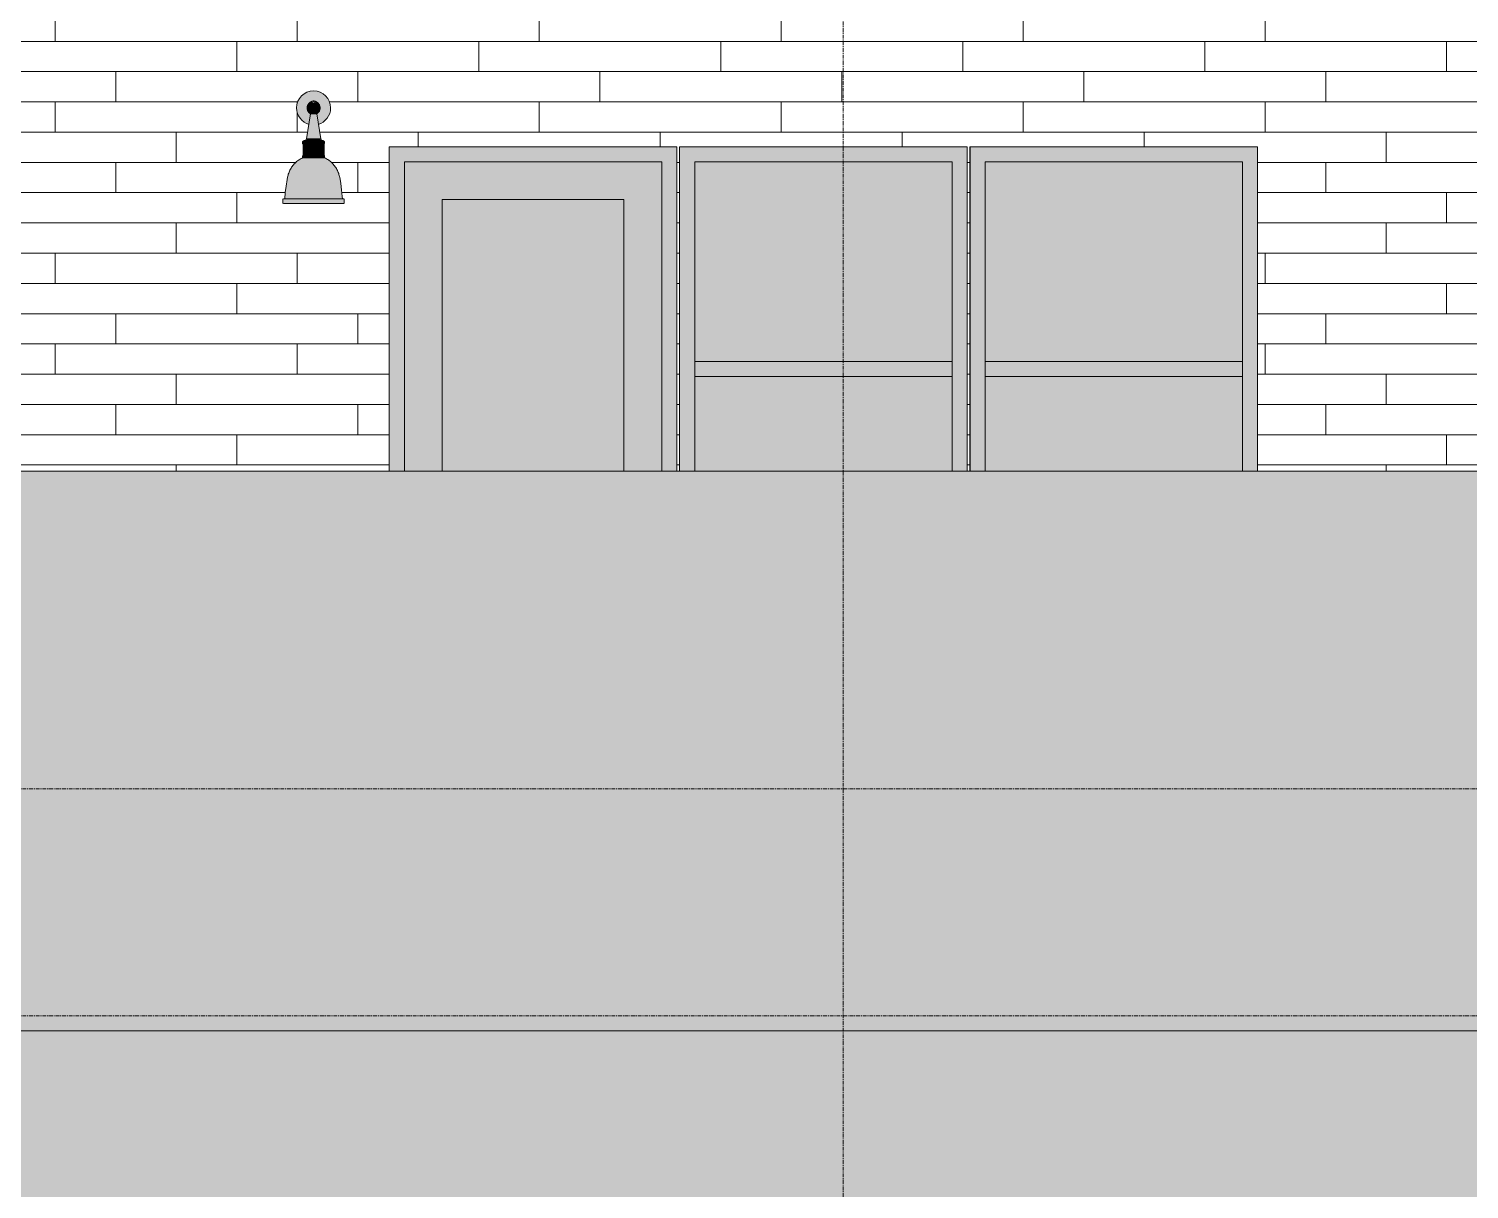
# Model space of a CAD drawing. Header units: inches. Extents: x -4178 to 1394, y -264 to 630.
# Drawn here: x -2935 to -2744.5, y -52.9 to 100.5 of the extents above; entities that cross this region are included whole.
import ezdxf

# ---------------------------------------------------------------- set-up
doc = ezdxf.new("R2010")
doc.units = ezdxf.units.IN
doc.header["$MEASUREMENT"] = 0
doc.linetypes.add('Grid Line 1_2_', pattern=[0.875, 0.5, -0.125, 0.125, -0.125])
for name, color, linetype, lineweight in [('0-1', 7, 'Continuous', 5), ('A-FLOR-LEVL-1', 51, 'Grid Line 1_2_', 9), ('A-GLAZ-1', 151, 'Continuous', 9), ('A-WALL-2', 113, 'Continuous', 9), ('A-WALL-PATT-1', 111, 'Continuous', 9), ('E-LITE-EQPM', 33, 'Continuous', 9), ('S-FNDN', 32, 'Continuous', 13), ('S-GRID-1', 1, 'Grid Line 1_2_', 9)]:
    doc.layers.add(name, color=color, linetype=linetype, lineweight=lineweight)

# ---------------------------------------------------------------- blocks, each defined once
blk = doc.blocks.new('CTR - 1st Phase - Common Walls_rvt-1-BUILDING ELEVATION - WEST')
at = {"layer": 'A-FLOR-LEVL-1'}
for p, q in [((-4168.71, 0), (-1830.2, 0)), ((-4168.71, -30), (-1830.2, -30))]:
    blk.add_line(p, q, dxfattribs=at)
blk = doc.blocks.new('CTR - 1st Phase -Stairs _ Elevators_rvt-1-BUILDING ELEVATION - WEST')
at = {"layer": 'A-FLOR-LEVL-1'}
for p, q in [((-4168.71, 0), (-1830.2, 0)), ((-4168.71, -30), (-1830.2, -30))]:
    blk.add_line(p, q, dxfattribs=at)
blk = doc.blocks.new('_THE_ WINDOW _ DOOR - Door - 1st Floor-2480459-BUILDING ELEVATION - WEST')
at = {"layer": 'A-GLAZ-1'}
for points in [[(-3288.54, 42), (-3288.54, 82.88), (-3254.51, 82.88), (-3254.51, 42), (-3252.51, 42), (-3252.51, 84.88), (-3290.54, 84.88), (-3290.54, 42), (-3289.53, 42)], [(-3283.54, 42), (-3283.54, 77.88), (-3259.51, 77.88), (-3259.51, 42), (-3254.51, 42), (-3254.51, 82.88), (-3288.54, 82.88), (-3288.54, 42), (-3285.82, 42)], [(-3267.59, 42), (-3259.51, 42), (-3259.51, 77.88), (-3283.54, 77.88), (-3283.54, 42)]]:
    blk.add_hatch(color=256, dxfattribs=at).paths.add_polyline_path(points, flags=0)
for p, q in [((-3252.51, 84.88), (-3290.54, 84.88)), ((-3290.54, 84.88), (-3290.54, 42)), ((-3252.51, 42), (-3252.51, 84.88)), ((-3288.54, 42), (-3288.54, 82.88)), ((-3288.54, 82.88), (-3254.51, 82.88)), ((-3254.51, 82.88), (-3254.51, 42)), ((-3283.54, 42), (-3283.54, 77.88)), ((-3283.54, 77.88), (-3259.51, 77.88)), ((-3259.51, 77.88), (-3259.51, 42))]:
    blk.add_line(p, q, dxfattribs=at)
blk = doc.blocks.new('_THE_ WINDOW _ DOOR - Window - 1st Floor-2480460-BUILDING ELEVATION - WEST')
at = {"layer": 'A-GLAZ-1'}
for points in [[(-2846.94, 42), (-2846.94, 82.88), (-2812.91, 82.88), (-2812.91, 42), (-2810.91, 42), (-2810.91, 84.88), (-2848.94, 84.88), (-2848.94, 42), (-2847.93, 42)], [(-2812.91, 54.5), (-2812.91, 56.5), (-2846.94, 56.5), (-2846.94, 54.5), (-2818.56, 54.5)]]:
    blk.add_hatch(color=256, dxfattribs=at).paths.add_polyline_path(points, flags=0)
h = blk.add_hatch(color=256, dxfattribs=at)
h.paths.add_polyline_path([(-2812.91, 42), (-2812.91, 54.5), (-2846.94, 54.5), (-2846.94, 42)], flags=0)
h.paths.add_polyline_path([(-2839.29, 56.5), (-2812.91, 56.5), (-2812.91, 82.88), (-2846.94, 82.88), (-2846.94, 56.5)], flags=0)
for p, q in [((-2810.91, 84.88), (-2848.94, 84.88)), ((-2848.94, 84.88), (-2848.94, 42)), ((-2810.91, 42), (-2810.91, 84.88)), ((-2846.94, 42), (-2846.94, 82.88)), ((-2846.94, 82.88), (-2812.91, 82.88)), ((-2812.91, 82.88), (-2812.91, 42)), ((-2846.94, 56.5), (-2846.94, 54.5)), ((-2812.91, 56.5), (-2846.94, 56.5)), ((-2812.91, 54.5), (-2812.91, 56.5)), ((-2846.94, 54.5), (-2812.91, 54.5))]:
    blk.add_line(p, q, dxfattribs=at)
blk = doc.blocks.new('VISA-OW2400-02-SASS - OW2400-L30K-MVOLT-V13-BUILDING ELEVATION - WEST')
at = {"layer": 'E-LITE-EQPM'}
h = blk.add_hatch(color=256, dxfattribs=at)
h.paths.add_polyline_path([(-2896.74, 87.83), (-2896.21, 88.05), (-2895.75, 88.41), (-2895.39, 88.88), (-2895.16, 89.42), (-2895.09, 90), (-2895.16, 90.58), (-2895.39, 91.13), (-2895.75, 91.59), (-2896.21, 91.95), (-2896.75, 92.17), (-2897.34, 92.25), (-2897.92, 92.17), (-2898.46, 91.95), (-2898.93, 91.59), (-2899.28, 91.13), (-2899.51, 90.58), (-2899.59, 90), (-2899.51, 89.42), (-2899.28, 88.88), (-2898.91, 88.39), (-2898.46, 88.05), (-2897.93, 87.83), (-2897.72, 89.24), (-2898.06, 89.55), (-2898.1, 89.68), (-2898.12, 89.69), (-2898.16, 90.13), (-2898.08, 90.32), (-2898.06, 90.37), (-2898.05, 90.44), (-2897.75, 90.73), (-2897.65, 90.75), (-2897.49, 90.85), (-2897.48, 90.79), (-2897.42, 90.77), (-2897.34, 90.71), (-2897.27, 90.77), (-2897.33, 90.79), (-2897.24, 90.85), (-2897, 90.71), (-2897.08, 90.83), (-2896.9, 90.72), (-2896.78, 90.65), (-2896.63, 90.46), (-2896.52, 90.19), (-2896.5, 90.02), (-2896.59, 89.66), (-2896.63, 89.63), (-2896.72, 89.41), (-2896.81, 89.35), (-2896.97, 89.22), (-2896.75, 87.89)], flags=0)
h.paths.add_polyline_path([(-2897.34, 90.77), (-2897.44, 90.79), (-2897.4, 90.87), (-2897.34, 90.77)], flags=0)
h = blk.add_hatch(color=256, dxfattribs=at)
h.paths.add_polyline_path([(-2897.61, 89.22), (-2897.34, 89.22), (-2897.34, 90.71), (-2897.49, 90.79), (-2897.52, 90.79), (-2897.52, 90.84), (-2897.65, 90.79), (-2897.68, 90.79), (-2898.08, 90.41), (-2898.08, 90.32), (-2898.14, 90.24), (-2898.16, 89.97), (-2898.1, 89.68), (-2898.07, 89.65), (-2898.06, 89.54), (-2897.7, 89.22), (-2897.67, 89.22)], flags=0)
h.paths.add_polyline_path([(-2897.34, 90.77), (-2897.4, 90.87), (-2897.44, 90.79), (-2897.34, 90.77)], flags=0)
for points in [[(-2897.02, 89.22), (-2896.97, 89.22), (-2896.65, 89.53), (-2896.62, 89.67), (-2896.57, 89.67), (-2896.5, 89.82), (-2896.5, 90.02), (-2896.52, 90.19), (-2896.63, 90.46), (-2896.78, 90.65), (-2897, 90.8), (-2897.08, 90.81), (-2897.08, 90.75), (-2897.29, 90.84), (-2897.34, 90.77), (-2897.24, 90.77), (-2897.34, 90.67), (-2897.34, 89.22), (-2897.04, 89.22)], [(-2897.61, 85.93), (-2897.34, 85.93), (-2897.34, 89.22), (-2897.7, 89.22), (-2898.21, 85.93), (-2897.61, 85.93)], [(-2896.97, 85.93), (-2896.44, 85.93), (-2897, 89.22), (-2897.34, 89.22), (-2897.34, 85.93), (-2897.06, 85.93)], [(-2897.51, 85.7), (-2897.34, 85.73), (-2897.34, 85.93), (-2898.24, 85.93), (-2898.29, 85.82), (-2898.21, 85.81), (-2898.21, 85.75), (-2898.11, 85.73), (-2898.09, 85.71), (-2897.89, 85.72), (-2897.7, 85.72), (-2897.56, 85.7)], [(-2896.44, 85.7), (-2896.44, 85.74), (-2896.45, 85.77), (-2896.44, 85.8), (-2896.39, 85.8), (-2896.35, 85.8), (-2896.44, 85.93), (-2897.34, 85.93), (-2897.34, 85.7), (-2896.95, 85.71), (-2896.76, 85.72), (-2896.58, 85.72), (-2896.47, 85.71)], [(-2897.67, 85.29), (-2897.34, 85.29), (-2897.34, 85.54), (-2898.79, 85.54), (-2898.79, 85.29), (-2897.68, 85.29)], [(-2897.65, 83.72), (-2897.34, 83.72), (-2897.34, 85.22), (-2898.72, 85.22), (-2898.69, 83.72), (-2897.68, 83.72)], [(-2897.68, 85.54), (-2897.34, 85.54), (-2897.34, 85.65), (-2897.34, 85.67), (-2897.34, 85.7), (-2898.34, 85.67), (-2898.34, 85.65), (-2898.63, 85.62), (-2898.69, 85.54), (-2897.7, 85.54)], [(-2897.34, 85.22), (-2897.35, 85.29), (-2898.59, 85.29), (-2898.53, 85.22), (-2897.59, 85.22)], [(-2895.98, 85.54), (-2896.08, 85.64), (-2897.34, 85.7), (-2897.34, 85.67), (-2897.34, 85.65), (-2897.34, 85.54), (-2896.05, 85.54)], [(-2895.95, 85.29), (-2895.89, 85.29), (-2895.89, 85.54), (-2897.34, 85.54), (-2897.34, 85.29), (-2895.95, 85.29)], [(-2896.65, 85.22), (-2896.14, 85.22), (-2896.08, 85.29), (-2897.34, 85.29), (-2897.34, 85.22), (-2896.81, 85.22)], [(-2895.98, 83.72), (-2895.95, 83.72), (-2895.95, 85.22), (-2897.34, 85.22), (-2897.34, 83.72), (-2896.05, 83.72)], [(-2898.91, 80.85), (-2897.34, 80.85), (-2897.34, 83.41), (-2898.79, 83.41), (-2899.67, 82.8), (-2900.38, 81.93), (-2900.73, 80.85), (-2898.97, 80.85)], [(-2898.59, 83.41), (-2897.34, 83.41), (-2897.35, 83.66), (-2898.79, 83.66), (-2898.79, 83.41), (-2898.59, 83.41)], [(-2897.68, 83.66), (-2897.34, 83.67), (-2897.34, 83.72), (-2898.53, 83.72), (-2898.54, 83.66), (-2897.69, 83.66)], [(-2896.13, 83.66), (-2896.08, 83.66), (-2896.14, 83.72), (-2897.34, 83.72), (-2897.34, 83.66), (-2896.14, 83.66)], [(-2895.94, 83.41), (-2895.89, 83.41), (-2895.89, 83.66), (-2897.34, 83.66), (-2897.34, 83.41), (-2895.98, 83.41)], [(-2893.94, 80.85), (-2893.94, 80.85), (-2894.35, 82.01), (-2895.14, 82.91), (-2895.94, 83.41), (-2897.34, 83.41), (-2897.34, 80.85), (-2894.28, 80.85)], [(-2897.34, 77.98), (-2897.34, 80.85), (-2900.73, 80.85), (-2901.03, 79.24), (-2901.08, 78.7), (-2901.09, 77.98), (-2897.73, 77.98)], [(-2894.72, 77.98), (-2893.59, 77.98), (-2893.61, 78.79), (-2893.69, 79.6), (-2893.94, 80.85), (-2897.34, 80.85), (-2897.34, 77.98), (-2894.73, 77.98)], [(-2897.34, 77.38), (-2897.34, 77.98), (-2901.33, 77.98), (-2901.33, 77.38), (-2898.11, 77.38)], [(-2893.34, 77.38), (-2893.34, 77.98), (-2897.34, 77.98), (-2897.34, 77.38), (-2893.82, 77.38)]]:
    blk.add_hatch(color=256, dxfattribs=at).paths.add_polyline_path(points, flags=0)
for p, q in [((-2897.76, 89.22), (-2898.28, 85.93)), ((-2897.34, 89.22), (-2897.7, 89.22)), ((-2896.97, 89.22), (-2897.34, 89.22)), ((-2896.39, 85.93), (-2896.91, 89.22)), ((-2897.34, 85.93), (-2898.24, 85.93)), ((-2896.44, 85.93), (-2897.34, 85.93)), ((-2898.79, 85.54), (-2898.79, 85.29)), ((-2897.34, 85.54), (-2898.79, 85.54)), ((-2898.79, 85.29), (-2898.72, 85.22)), ((-2897.34, 85.29), (-2898.79, 85.29)), ((-2898.72, 85.22), (-2898.72, 83.72)), ((-2897.34, 85.22), (-2898.72, 85.22)), ((-2897.34, 85.7), (-2898.45, 85.7)), ((-2898.28, 85.7), (-2898.02, 85.7)), ((-2896.22, 85.7), (-2897.34, 85.7)), ((-2895.89, 85.54), (-2897.34, 85.54)), ((-2895.89, 85.29), (-2897.34, 85.29)), ((-2895.95, 85.22), (-2897.34, 85.22)), ((-2896.65, 85.7), (-2896.22, 85.7)), ((-2895.95, 85.22), (-2895.89, 85.29)), ((-2895.95, 83.72), (-2895.95, 85.22)), ((-2895.89, 85.29), (-2895.89, 85.54)), ((-2898.72, 83.72), (-2898.79, 83.66)), ((-2898.79, 83.66), (-2898.79, 83.41)), ((-2897.34, 83.66), (-2898.79, 83.66)), ((-2897.34, 83.41), (-2898.79, 83.41)), ((-2897.34, 83.72), (-2898.72, 83.72)), ((-2895.95, 83.72), (-2897.34, 83.72)), ((-2895.89, 83.66), (-2897.34, 83.66)), ((-2895.89, 83.41), (-2897.34, 83.41)), ((-2895.89, 83.66), (-2895.95, 83.72)), ((-2895.89, 83.41), (-2895.89, 83.66)), ((-2901.39, 77.98), (-2901.39, 77.38)), ((-2901.33, 77.98), (-2897.34, 77.98)), ((-2897.34, 77.38), (-2901.33, 77.38)), ((-2897.34, 77.98), (-2893.34, 77.98)), ((-2893.34, 77.38), (-2897.34, 77.38)), ((-2893.28, 77.38), (-2893.28, 77.98))]:
    blk.add_line(p, q, dxfattribs=at)
at = {"layer": 'E-LITE-EQPM', "flags": 128}
for points in [[(-2897.76, 89.22), (-2897.79, 89.24), (-2897.82, 89.26), (-2897.85, 89.29), (-2897.88, 89.31), (-2897.9, 89.34), (-2897.93, 89.36), (-2897.96, 89.39), (-2897.98, 89.42), (-2898, 89.45), (-2898.02, 89.48), (-2898.04, 89.51), (-2898.06, 89.54), (-2898.08, 89.57), (-2898.1, 89.6), (-2898.11, 89.64), (-2898.13, 89.67), (-2898.14, 89.71), (-2898.15, 89.74), (-2898.16, 89.78), (-2898.17, 89.81), (-2898.18, 89.85), (-2898.18, 89.89), (-2898.18, 89.92), (-2898.19, 89.96), (-2898.19, 90), (-2898.19, 90.03), (-2898.19, 90.07), (-2898.18, 90.11), (-2898.18, 90.14), (-2898.17, 90.18), (-2898.16, 90.22), (-2898.15, 90.25), (-2898.14, 90.29), (-2898.13, 90.32), (-2898.12, 90.36), (-2898.1, 90.39), (-2898.09, 90.42), (-2898.07, 90.46), (-2898.05, 90.49), (-2898.03, 90.52), (-2898.01, 90.55), (-2897.99, 90.58), (-2897.96, 90.61), (-2897.94, 90.63), (-2897.91, 90.66), (-2897.88, 90.68), (-2897.86, 90.71), (-2897.83, 90.73), (-2897.8, 90.75), (-2897.77, 90.77), (-2897.74, 90.79), (-2897.7, 90.81), (-2897.67, 90.83), (-2897.64, 90.84), (-2897.6, 90.86), (-2897.57, 90.87), (-2897.53, 90.88), (-2897.5, 90.89), (-2897.46, 90.9), (-2897.43, 90.91), (-2897.39, 90.91), (-2897.35, 90.92), (-2897.34, 90.92)], [(-2897.34, 90.92), (-2897.3, 90.92), (-2897.26, 90.91), (-2897.23, 90.91), (-2897.19, 90.9), (-2897.15, 90.89), (-2897.12, 90.88), (-2897.08, 90.87), (-2897.05, 90.85), (-2897.02, 90.84), (-2896.98, 90.82), (-2896.95, 90.8), (-2896.92, 90.78), (-2896.89, 90.76), (-2896.86, 90.74), (-2896.83, 90.72), (-2896.8, 90.7), (-2896.77, 90.67), (-2896.75, 90.65), (-2896.72, 90.62), (-2896.7, 90.59), (-2896.68, 90.56), (-2896.65, 90.53), (-2896.63, 90.5), (-2896.61, 90.47), (-2896.6, 90.44), (-2896.58, 90.41), (-2896.56, 90.37), (-2896.55, 90.34), (-2896.54, 90.3), (-2896.52, 90.27), (-2896.51, 90.23), (-2896.51, 90.2), (-2896.5, 90.16), (-2896.49, 90.12), (-2896.49, 90.09), (-2896.49, 90.05), (-2896.48, 90.01), (-2896.49, 89.98), (-2896.49, 89.94), (-2896.49, 89.9), (-2896.49, 89.87), (-2896.5, 89.83), (-2896.51, 89.79), (-2896.52, 89.76), (-2896.53, 89.72), (-2896.54, 89.69), (-2896.55, 89.65), (-2896.57, 89.62), (-2896.58, 89.59), (-2896.6, 89.55), (-2896.62, 89.52), (-2896.64, 89.49), (-2896.66, 89.46), (-2896.68, 89.43), (-2896.71, 89.4), (-2896.73, 89.38), (-2896.76, 89.35), (-2896.78, 89.32), (-2896.81, 89.3), (-2896.84, 89.28), (-2896.87, 89.25), (-2896.9, 89.23), (-2896.91, 89.22)], [(-2898.51, 85.7), (-2898.5, 85.7), (-2898.49, 85.7), (-2898.48, 85.7), (-2898.47, 85.71), (-2898.46, 85.71), (-2898.45, 85.71), (-2898.44, 85.71), (-2898.44, 85.71), (-2898.43, 85.72), (-2898.42, 85.72), (-2898.41, 85.72), (-2898.4, 85.73), (-2898.39, 85.73), (-2898.39, 85.74), (-2898.38, 85.74), (-2898.37, 85.75), (-2898.37, 85.75), (-2898.36, 85.76), (-2898.35, 85.76), (-2898.35, 85.77), (-2898.34, 85.78), (-2898.33, 85.78), (-2898.33, 85.79), (-2898.32, 85.8), (-2898.32, 85.81), (-2898.31, 85.81), (-2898.31, 85.82), (-2898.3, 85.83), (-2898.3, 85.84), (-2898.3, 85.85), (-2898.29, 85.85), (-2898.29, 85.86), (-2898.29, 85.87), (-2898.29, 85.88), (-2898.28, 85.89), (-2898.28, 85.9), (-2898.28, 85.91), (-2898.28, 85.92), (-2898.28, 85.93), (-2898.28, 85.93)], [(-2896.39, 85.93), (-2896.39, 85.92), (-2896.39, 85.91), (-2896.39, 85.9), (-2896.39, 85.89), (-2896.39, 85.88), (-2896.38, 85.87), (-2896.38, 85.87), (-2896.38, 85.86), (-2896.38, 85.85), (-2896.37, 85.84), (-2896.37, 85.83), (-2896.37, 85.82), (-2896.36, 85.82), (-2896.36, 85.81), (-2896.35, 85.8), (-2896.35, 85.79), (-2896.34, 85.79), (-2896.34, 85.78), (-2896.33, 85.77), (-2896.32, 85.77), (-2896.32, 85.76), (-2896.31, 85.75), (-2896.3, 85.75), (-2896.29, 85.74), (-2896.29, 85.74), (-2896.28, 85.73), (-2896.27, 85.73), (-2896.26, 85.72), (-2896.26, 85.72), (-2896.25, 85.72), (-2896.24, 85.71), (-2896.23, 85.71), (-2896.22, 85.71), (-2896.21, 85.71), (-2896.2, 85.71), (-2896.2, 85.7), (-2896.19, 85.7), (-2896.18, 85.7), (-2896.17, 85.7), (-2896.17, 85.7)], [(-2898.79, 85.54), (-2898.77, 85.56), (-2898.76, 85.57), (-2898.75, 85.58), (-2898.74, 85.59), (-2898.72, 85.61), (-2898.71, 85.62), (-2898.69, 85.63), (-2898.68, 85.64), (-2898.66, 85.65), (-2898.65, 85.66), (-2898.63, 85.66), (-2898.61, 85.67), (-2898.6, 85.68), (-2898.58, 85.68), (-2898.56, 85.69), (-2898.54, 85.69), (-2898.53, 85.7), (-2898.51, 85.7), (-2898.51, 85.7)], [(-2896.17, 85.7), (-2896.15, 85.7), (-2896.13, 85.69), (-2896.11, 85.69), (-2896.1, 85.68), (-2896.08, 85.68), (-2896.06, 85.67), (-2896.04, 85.66), (-2896.03, 85.66), (-2896.01, 85.65), (-2896, 85.64), (-2895.98, 85.63), (-2895.97, 85.62), (-2895.95, 85.61), (-2895.94, 85.59), (-2895.93, 85.58), (-2895.91, 85.57), (-2895.9, 85.56), (-2895.89, 85.54), (-2895.89, 85.54)], [(-2900.79, 80.85), (-2900.76, 80.99), (-2900.72, 81.12), (-2900.68, 81.26), (-2900.63, 81.4), (-2900.58, 81.53), (-2900.52, 81.66), (-2900.46, 81.79), (-2900.39, 81.91), (-2900.32, 82.04), (-2900.24, 82.16), (-2900.16, 82.28), (-2900.08, 82.39), (-2899.98, 82.5), (-2899.89, 82.61), (-2899.79, 82.71), (-2899.69, 82.81), (-2899.58, 82.9), (-2899.47, 82.99), (-2899.35, 83.08), (-2899.23, 83.16), (-2899.11, 83.23), (-2898.99, 83.3), (-2898.86, 83.37), (-2898.79, 83.41)], [(-2895.89, 83.41), (-2895.76, 83.34), (-2895.63, 83.28), (-2895.51, 83.2), (-2895.39, 83.12), (-2895.27, 83.04), (-2895.16, 82.95), (-2895.05, 82.86), (-2894.94, 82.77), (-2894.84, 82.67), (-2894.74, 82.56), (-2894.65, 82.45), (-2894.56, 82.34), (-2894.48, 82.23), (-2894.4, 82.11), (-2894.32, 81.99), (-2894.25, 81.86), (-2894.18, 81.74), (-2894.12, 81.61), (-2894.07, 81.47), (-2894.02, 81.34), (-2893.98, 81.2), (-2893.94, 81.07), (-2893.9, 80.93), (-2893.89, 80.85)], [(-2901.14, 77.98), (-2901.08, 78.83), (-2900.98, 79.68), (-2900.85, 80.52), (-2900.79, 80.85)], [(-2893.89, 80.85), (-2893.74, 80), (-2893.63, 79.16), (-2893.55, 78.3), (-2893.53, 77.98)]]:
    blk.add_lwpolyline(points, dxfattribs=at)
at = {"layer": 'E-LITE-EQPM'}
for start, end in [(360, 180), (180, 254.7454), (285.2546, 360)]:
    blk.add_arc((-2897.34, 90), 2.25, start, end, dxfattribs=at)

msp = doc.modelspace()

# ---------------------------------------------------------------- hatches: boundary and pattern name
at = {"layer": 'A-WALL-PATT-1'}
h = msp.add_hatch(dxfattribs=at)
h.set_pattern_fill('FP_8', color=256, style=0, pattern_type=2)
h.set_pattern_definition([(0, (-3827.511, -29.2), (0, 4), []), (90, (-3827.511, -29.2), (-8, 8), [4, -28]), (90, (-3811.511, -25.2), (-8, 8), [4, -28])])
h.paths.add_polyline_path([(-3823.1987, 42), (-3808.7487, 42), (-3808.7487, 84.875), (-3770.7237, 84.875), (-3770.7237, 42), (-3674.5362, 42), (-3674.5362, 84.875), (-3636.5112, 84.875), (-3636.5112, 42), (-3636.1362, 42), (-3636.1362, 84.875), (-3598.1112, 84.875), (-3598.1112, 42), (-3597.7362, 42), (-3597.7362, 84.875), (-3559.7112, 84.875), (-3559.7112, 42), (-3508.6862, 42), (-3508.6862, 53), (-3479.6862, 53), (-3479.6862, 42), (-3405.423, 42), (-3405.423, 84.875), (-3367.398, 84.875), (-3367.398, 42), (-3290.5362, 42), (-3290.5362, 84.875), (-3252.5112, 84.8584), (-3252.5112, 42), (-3252.1362, 42), (-3252.1362, 84.875), (-3214.1112, 84.875), (-3214.1112, 42), (-3170.0862, 42), (-3170.0862, 53), (-3141.0862, 53), (-3141.0862, 42), (-3132.1612, 42), (-3132.1612, 53), (-3103.1612, 53), (-3103.1612, 42), (-3060.1362, 42), (-3060.1362, 84.875), (-3022.1112, 84.875), (-3022.1112, 42), (-3021.7362, 42), (-3021.7362, 84.875), (-2983.7112, 84.875), (-2983.7112, 42), (-2887.3362, 42), (-2887.3362, 84.875), (-2849.3112, 84.875), (-2849.3112, 42), (-2848.9362, 42), (-2848.9362, 84.875), (-2810.9112, 84.875), (-2810.9112, 42), (-2810.5362, 42), (-2810.5362, 84.875), (-2772.5112, 84.875), (-2772.5112, 42), (-2738.9612, 42), (-2738.9612, 53), (-2712.3237, 53), (-2712.3237, 108.375), (-3823.1987, 108.375), (-3823.1987, 45.5921)], flags=0)
h.paths.add_polyline_path([(-3300.063, 85.7022), (-3300.4868, 85.7091), (-3300.2611, 85.7022), (-3300.0642, 85.7022)], flags=0)
h.paths.add_polyline_path([(-3296.8594, 77.384), (-3304.5313, 77.384), (-3304.5313, 77.9781), (-3304.2851, 77.9781), (-3304.2288, 79.2383), (-3304.2131, 79.4177), (-3303.9338, 80.8452), (-3303.5715, 81.9544), (-3302.7525, 82.8954), (-3301.9853, 83.4062), (-3301.9853, 83.6562), (-3301.7912, 83.6562), (-3301.7327, 83.7238), (-3301.9178, 83.7238), (-3301.8883, 85.2238), (-3301.7327, 85.2238), (-3301.8252, 85.2913), (-3301.9853, 85.2913), (-3301.9853, 85.5413), (-3301.8883, 85.5413), (-3301.7912, 85.6382), (-3301.1163, 85.7222), (-3301.2873, 85.7102), (-3301.3047, 85.744), (-3301.3306, 85.7609), (-3301.4265, 85.744), (-3301.4352, 85.8142), (-3301.4878, 85.815), (-3301.4352, 85.9275), (-3301.1278, 87.8305), (-3301.6612, 88.0514), (-3302.1272, 88.409), (-3302.4848, 88.875), (-3302.7096, 89.4177), (-3302.7862, 90), (-3302.7096, 90.5823), (-3302.4848, 91.125), (-3302.1272, 91.591), (-3301.6612, 91.9486), (-3301.1095, 92.1745), (-3300.5362, 92.25), (-3299.9539, 92.1733), (-3299.4112, 91.9486), (-3298.9452, 91.591), (-3298.5877, 91.125), (-3298.3629, 90.5823), (-3298.2862, 90), (-3298.3629, 89.4177), (-3298.5877, 88.875), (-3298.9452, 88.409), (-3299.4112, 88.0514), (-3299.9441, 87.8267), (-3299.5945, 85.8669), (-3299.5945, 85.7994), (-3299.6911, 85.7967), (-3299.6911, 85.751), (-3299.6989, 85.7091), (-3300.0385, 85.707), (-3299.8482, 85.7022), (-3299.2619, 85.6367), (-3299.1842, 85.5413), (-3299.0871, 85.5413), (-3299.0871, 85.2913), (-3299.3016, 85.2679), (-3299.3398, 85.2238), (-3299.1547, 85.2238), (-3299.1842, 83.7238), (-3299.3398, 83.7238), (-3299.2431, 83.6562), (-3299.0871, 83.6562), (-3299.0871, 83.4062), (-3298.2111, 82.8113), (-3297.4917, 81.926), (-3297.1028, 80.662), (-3296.8594, 79.4177), (-3296.7874, 77.9781), (-3296.5412, 77.9781), (-3296.5412, 77.384)], flags=0)
h.paths.add_polyline_path([(-2896.863, 85.7022), (-2897.2868, 85.7091), (-2897.0611, 85.7022), (-2896.8642, 85.7022)], flags=0)
h.paths.add_polyline_path([(-2894.0553, 77.384), (-2901.3313, 77.384), (-2901.3313, 77.9781), (-2901.0851, 77.9781), (-2901.0288, 79.2383), (-2901.0131, 79.4177), (-2900.7338, 80.8452), (-2900.324, 82.0113), (-2899.5525, 82.8954), (-2898.7853, 83.4062), (-2898.7853, 83.6562), (-2898.5912, 83.6562), (-2898.5327, 83.7238), (-2898.7178, 83.7238), (-2898.6883, 85.2238), (-2898.5327, 85.2238), (-2898.6252, 85.2913), (-2898.7853, 85.2913), (-2898.7853, 85.5413), (-2898.6883, 85.5413), (-2898.5912, 85.6382), (-2897.9163, 85.7222), (-2898.0873, 85.7102), (-2898.1047, 85.744), (-2898.1306, 85.7609), (-2898.2265, 85.744), (-2898.2352, 85.8142), (-2898.2878, 85.815), (-2898.2352, 85.9275), (-2897.9278, 87.8305), (-2898.4612, 88.0514), (-2898.9272, 88.409), (-2899.2848, 88.875), (-2899.5096, 89.4177), (-2899.5862, 90), (-2899.5096, 90.5823), (-2899.2848, 91.125), (-2898.9055, 91.6077), (-2898.4612, 91.9486), (-2897.9186, 92.1733), (-2897.3362, 92.25), (-2896.7539, 92.1733), (-2896.2112, 91.9486), (-2895.7452, 91.591), (-2895.3877, 91.125), (-2895.1629, 90.5823), (-2895.0862, 90), (-2895.1629, 89.4177), (-2895.3877, 88.875), (-2895.7452, 88.409), (-2896.2112, 88.0514), (-2896.7441, 87.8267), (-2896.3945, 85.8669), (-2896.3945, 85.7994), (-2896.4911, 85.7967), (-2896.4911, 85.751), (-2896.4989, 85.7091), (-2896.8385, 85.707), (-2896.6455, 85.702), (-2896.0472, 85.6186), (-2895.9351, 85.5413), (-2895.8871, 85.5413), (-2895.8871, 85.2913), (-2896.0813, 85.2913), (-2896.1398, 85.2238), (-2895.9547, 85.2238), (-2895.9842, 83.7238), (-2896.1398, 83.7238), (-2896.0431, 83.6562), (-2895.8871, 83.6562), (-2895.8871, 83.4062), (-2895.0111, 82.8113), (-2894.2917, 81.926), (-2893.9028, 80.662), (-2893.6538, 79.344), (-2893.5874, 77.9781), (-2893.3412, 77.9781), (-2893.3412, 77.384), (-2894.0396, 77.384)], flags=0)
h.paths.add_polyline_path([(-2973.238, 85.7022), (-2973.6618, 85.7091), (-2973.4361, 85.7022), (-2973.2392, 85.7022)], flags=0)
h.paths.add_polyline_path([(-2970.0344, 77.384), (-2977.7063, 77.384), (-2977.7063, 77.9781), (-2977.4601, 77.9781), (-2977.4038, 79.2383), (-2977.3881, 79.4177), (-2977.1088, 80.8452), (-2976.7465, 81.9544), (-2975.9275, 82.8954), (-2975.1603, 83.4062), (-2975.1603, 83.6562), (-2974.9662, 83.6562), (-2974.9077, 83.7238), (-2975.0928, 83.7238), (-2975.0633, 85.2238), (-2974.9077, 85.2238), (-2975.0002, 85.2913), (-2975.1603, 85.2913), (-2975.1603, 85.5413), (-2975.0633, 85.5413), (-2974.9662, 85.6382), (-2974.3187, 85.7274), (-2974.4623, 85.7102), (-2974.4797, 85.744), (-2974.5056, 85.7609), (-2974.6015, 85.744), (-2974.6102, 85.8142), (-2974.6628, 85.815), (-2974.6102, 85.9275), (-2974.3187, 87.8371), (-2974.8362, 88.0514), (-2975.3555, 88.4784), (-2975.6598, 88.875), (-2975.8846, 89.4177), (-2975.9612, 90), (-2975.8522, 90.6605), (-2975.6598, 91.125), (-2975.3022, 91.591), (-2974.8362, 91.9486), (-2974.2936, 92.1733), (-2973.7112, 92.25), (-2973.1289, 92.1733), (-2972.5862, 91.9486), (-2972.1202, 91.591), (-2971.7627, 91.125), (-2971.5379, 90.5823), (-2971.4612, 90), (-2971.5379, 89.4177), (-2971.8603, 88.7478), (-2972.1202, 88.409), (-2972.5862, 88.0514), (-2973.1191, 87.8267), (-2972.789, 85.8945), (-2972.7695, 85.7994), (-2972.8661, 85.7967), (-2972.8661, 85.751), (-2972.8739, 85.7091), (-2973.2135, 85.707), (-2973.0205, 85.702), (-2972.4222, 85.6186), (-2972.3101, 85.5413), (-2972.2621, 85.5413), (-2972.2621, 85.2913), (-2972.4563, 85.2913), (-2972.5148, 85.2238), (-2972.3297, 85.2238), (-2972.3592, 83.7238), (-2972.5148, 83.7238), (-2972.4181, 83.6562), (-2972.2621, 83.6562), (-2972.2239, 83.3808), (-2971.3861, 82.8113), (-2970.6667, 81.926), (-2970.2778, 80.662), (-2970.0344, 79.4177), (-2969.9624, 77.9781), (-2969.7162, 77.9781), (-2969.7162, 77.384)], flags=0)
h.paths.add_polyline_path([(-3687.013, 85.7022), (-3687.4368, 85.7091), (-3687.2111, 85.7022), (-3687.0142, 85.7022)], flags=0)
h.paths.add_polyline_path([(-3683.4912, 77.384), (-3691.4813, 77.384), (-3691.4813, 77.9781), (-3691.2351, 77.9781), (-3691.1788, 79.2383), (-3691.1631, 79.4177), (-3690.8838, 80.8452), (-3690.5215, 81.9544), (-3689.7025, 82.8954), (-3688.9353, 83.4062), (-3688.9353, 83.6562), (-3688.7412, 83.6562), (-3688.6827, 83.7238), (-3688.8678, 83.7238), (-3688.8383, 85.2238), (-3688.6827, 85.2238), (-3688.7752, 85.2913), (-3688.9353, 85.2913), (-3688.9353, 85.5413), (-3688.8383, 85.5413), (-3688.7412, 85.6382), (-3688.0663, 85.7222), (-3688.2373, 85.7102), (-3688.2547, 85.744), (-3688.2806, 85.7609), (-3688.3765, 85.744), (-3688.3852, 85.8142), (-3688.4378, 85.815), (-3688.3852, 85.9275), (-3688.0778, 87.8305), (-3688.6112, 88.0514), (-3689.0772, 88.409), (-3689.4348, 88.875), (-3689.6596, 89.4177), (-3689.7362, 90), (-3689.6596, 90.5823), (-3689.4348, 91.125), (-3689.0315, 91.6261), (-3688.6112, 91.9486), (-3688.0686, 92.1733), (-3687.4862, 92.25), (-3686.9039, 92.1733), (-3686.3612, 91.9486), (-3685.8952, 91.591), (-3685.5377, 91.125), (-3685.3129, 90.5823), (-3685.2362, 90), (-3685.3129, 89.4177), (-3685.5377, 88.875), (-3685.8952, 88.409), (-3686.3612, 88.0514), (-3686.8941, 87.8267), (-3686.5445, 85.8669), (-3686.5445, 85.7994), (-3686.6411, 85.7967), (-3686.6411, 85.751), (-3686.6489, 85.7091), (-3686.9885, 85.707), (-3686.7955, 85.702), (-3686.1972, 85.6186), (-3686.0851, 85.5413), (-3686.0371, 85.5413), (-3686.0371, 85.2913), (-3686.2313, 85.2913), (-3686.2898, 85.2238), (-3686.1047, 85.2238), (-3686.1342, 83.7238), (-3686.2898, 83.7238), (-3686.1931, 83.6562), (-3686.0371, 83.6562), (-3686.0371, 83.4062), (-3685.1611, 82.8113), (-3684.4417, 81.926), (-3684.0528, 80.662), (-3683.8094, 79.4177), (-3683.7374, 77.9781), (-3683.4912, 77.9781)], flags=0)
h = msp.add_hatch(dxfattribs=at)
h.set_pattern_fill('FP_9', color=256, style=0, pattern_type=2)
h.set_pattern_definition([(0, (-1929.199, 0.8), (0, 4), []), (90, (-1929.199, 0.8), (-8, 8), [4, -28]), (90, (-1913.199, 4.8), (-8, 8), [4, -28])])
h.paths.add_polyline_path([(-3830.5683, -32), (-1931.3237, -32), (-1931.3237, 42), (-3830.8076, 42), (-3830.8076, -31.4408)], flags=0)
at = {"layer": 'S-FNDN'}
h = msp.add_hatch(color=256, dxfattribs=at)
h.paths.add_polyline_path([(-1948.5427, -112.015), (-1931.3237, -111.7929), (-1931.3237, -32), (-3819.3237, -32), (-3819.3237, -41.2371), (-3704.7996, -89.76), (-3493.0457, -94.1174), (-3486.0919, -93.6928), (-3475.6075, -94.4762), (-3474.3277, -89.5532), (-3438.0984, -97.4358), (-3420.5474, -99.2058), (-3381.474, -93.2007), (-3255.865, -101.3614), (-3208.8324, -100.5348), (-3205.9876, -100.4209), (-3201.4363, -100.4143), (-2706.8159, -105.9278), (-2701.2447, -105.9334), (-2697.323, -106.283), (-2680.1875, -106.578), (-2676.6872, -106.2888), (-2660.9431, -106.3098), (-2289.8533, -107.9744), (-2283.8573, -106.8218), (-2269.0978, -108), (-2098.671, -109.6709), (-2081.7459, -110.5868), (-2020.3577, -111.245)], flags=0)
h.paths.add_polyline_path([(-2697.8035, -92), (-2730.3237, -92), (-2730.3237, -56), (-2694.3237, -56), (-2694.3237, -92)], flags=0)
h.paths.add_polyline_path([(-2764.8375, -92), (-2790.3237, -92), (-2790.3237, -56), (-2754.3237, -56), (-2754.3237, -92)], flags=0)
h.paths.add_polyline_path([(-2670.3237, -92), (-2670.3237, -56), (-2634.3237, -56), (-2634.3237, -92), (-2664.2865, -92)], flags=0)

# ---------------------------------------------------------------- linework, layer by layer
at = {"layer": 'A-WALL-2'}
for p, q in [((-2887.3362, 42), (-2887.3362, 84.875)), ((-2887.3362, 84.875), (-2849.3112, 84.875)), ((-2849.3112, 84.875), (-2849.3112, 42)), ((-2848.9362, 84.875), (-2810.9112, 84.875)), ((-2848.9362, 42), (-2848.9362, 84.875)), ((-2810.9112, 84.875), (-2810.9112, 42)), ((-2810.5362, 84.875), (-2772.5112, 84.875)), ((-2810.5362, 42), (-2810.5362, 84.875)), ((-2772.5112, 84.875), (-2772.5112, 42)), ((-1927.0737, 42), (-3830.8076, 42)), ((-3830.5683, -32), (-1927.0737, -32))]:
    msp.add_line(p, q, dxfattribs=at)
at = {"layer": 'S-GRID-1'}
msp.add_line((-2827.3237, -159.8356), (-2827.3237, 470.5), dxfattribs=at)

# ---------------------------------------------------------------- block references
at = {"layer": '0-1'}
for name in ['CTR - 1st Phase - Common Walls_rvt-1-BUILDING ELEVATION - WEST', 'CTR - 1st Phase -Stairs _ Elevators_rvt-1-BUILDING ELEVATION - WEST']:
    msp.add_blockref(name, (0, 0), dxfattribs=at)
at = {"layer": 'A-GLAZ-1'}
for name, p in [('_THE_ WINDOW _ DOOR - Door - 1st Floor-2480459-BUILDING ELEVATION - WEST', (403.2, 0)), ('_THE_ WINDOW _ DOOR - Window - 1st Floor-2480460-BUILDING ELEVATION - WEST', (0, 0)), ('_THE_ WINDOW _ DOOR - Window - 1st Floor-2480460-BUILDING ELEVATION - WEST', (38.4, 0))]:
    msp.add_blockref(name, p, dxfattribs=at)
at = {"layer": 'E-LITE-EQPM'}
msp.add_blockref('VISA-OW2400-02-SASS - OW2400-L30K-MVOLT-V13-BUILDING ELEVATION - WEST', (0, 0), dxfattribs=at)

doc.saveas('drawing.dxf')
